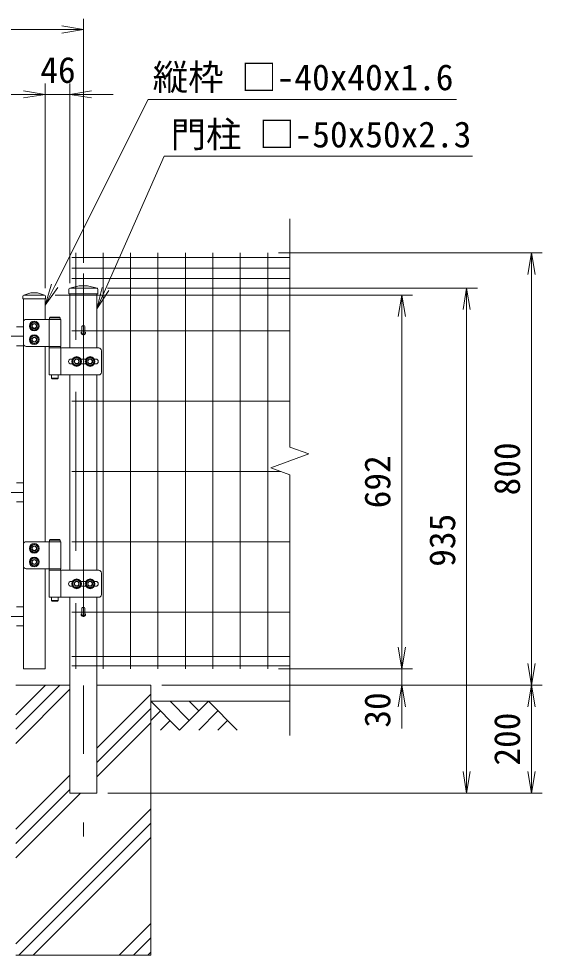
# Model space of a CAD drawing. Units: millimetres, scale not verified. Extents: x -4200 to 4200, y -2970 to 2970.
# Drawn here: x -1734 to -765, y -722 to 1011 of the extents above; entities that cross this region are included whole.
import ezdxf
from ezdxf.enums import TextEntityAlignment as Align

# ---------------------------------------------------------------- set-up
doc = ezdxf.new("R2010")
doc.units = ezdxf.units.MM
doc.header["$LTSCALE"] = 20
doc.linetypes.add('USER1', pattern=[50.8, 31.75, -6.35, 6.35, -6.35])
for name, color, linetype, lineweight in [('0-0_D-STR-TXT', 7, 'Continuous', 9), ('0-1_LAYER04', 7, 'Continuous', 9), ('0-2_D-BGD', 7, 'Continuous', 9), ('0-3_D-BMK', 2, 'USER1', 13), ('0-4_D-STR1', 1, 'Continuous', 18), ('0-5_D-STR-DIM', 7, 'Continuous', 9), ('0-6_0', 7, 'Continuous', 9), ('0-7_D-DCR-HCH', 7, 'Continuous', 9), ('0-8_D-STR3', 3, 'Continuous', 13), ('0-B_D-STR2', 7, 'Continuous', 9)]:
    doc.layers.add(name, color=color, linetype=linetype, lineweight=lineweight)
doc.styles.add('ＭＳ ゴシック', font='')
doc.styles.get('ＭＳ ゴシック').set_extended_font_data('MS Gothic')

# ---------------------------------------------------------------- blocks, each defined once
blk = doc.blocks.new('_Open')
at = {"layer": '0-6_0'}
blk.add_line((-20, 3.33), (0, 0), dxfattribs=at)
blk.add_lwpolyline([(-20, -3.33), (0, 0), (-20, 0)], dxfattribs=at)
blk = doc.blocks.new('U5')
at = {"layer": '0-3_D-BMK'}
for p, q in [((1000, 12915), (17880, 12915)), ((17880, 7135), (1000, 7135)), ((17880, 2544), (1000, 2544))]:
    blk.add_line(p, q, dxfattribs=at)
at = {"layer": '0-4_D-STR1'}
for p, q in [((17860, 14392), (17860, 14300)), ((18700, 14300), (17860, 14300)), ((17880, 14300), (17880, 600)), ((17893.8, 14437.9), (18160, 14520)), ((18659.2, 14440), (17908, 14440)), ((18400, 14520), (18160, 14520)), ((18666.2, 14437.9), (18400, 14520)), ((18680, 14300), (18680, 13540)), ((18700, 14392), (18700, 14300)), ((17880, 13265), (17620, 13265)), ((17880, 12565), (17620, 12565)), ((18680, 12540), (18680, 5310)), ((17880, 7485), (17620, 7485)), ((17880, 6785), (17620, 6785)), ((18680, 4310), (18680, 600)), ((17880, 2894), (17620, 2894)), ((17880, 2194), (17620, 2194)), ((18680, 600), (17880, 600))]:
    blk.add_line(p, q, dxfattribs=at)
for centre, start, end in [((17908, 14392), 90, 180), ((18652, 14392), 0, 72.84994)]:
    blk.add_arc(centre, 48, start, end, dxfattribs=at)
at = {"layer": '0-8_D-STR3'}
for p, q in [((19260, 13540), (17980, 13540)), ((18828, 13540), (18828, 12540)), ((19244, 13600), (18844, 13600)), ((19244, 13540), (18844, 13540)), ((19260, 13540), (19260, 12540)), ((17880, 13440), (17880, 12640)), ((17980, 12540), (19260, 12540)), ((18834, 12540), (19254, 12540)), ((18834, 12540), (18834, 12480)), ((19254, 12540), (19254, 12480)), ((18828, 12480), (18828, 11480)), ((18828, 12480), (20668, 12480)), ((18834, 12480), (19254, 12480)), ((19260, 12480), (19260, 11480)), ((20768, 12380), (20768, 11580)), ((19550, 11980), (19550.2, 11980)), ((19640, 12070), (19694.1, 12070)), ((19640, 11890), (19694.1, 11890)), ((20005.9, 12070), (20194.1, 12070)), ((20005.9, 11890), (20194.1, 11890)), ((20505.9, 12070), (20560, 12070)), ((20505.9, 11890), (20560, 11890)), ((20650, 11980), (20650.2, 11980)), ((20668, 11480), (18828, 11480)), ((18924, 11480), (18924, 11360)), ((19164, 11480), (19164, 11360)), ((19164, 11360), (18924, 11360)), ((18944, 11340), (18924, 11360)), ((19144, 11340), (18944, 11340)), ((19144, 11340), (19164, 11360)), ((17880, 5210), (17880, 4410)), ((19260, 5310), (17980, 5310)), ((18828, 5310), (18828, 4310)), ((18864, 5390), (18844, 5370)), ((18844, 5370), (18844, 5310)), ((19244, 5370), (18844, 5370)), ((19244, 5310), (18844, 5310)), ((19224, 5390), (18864, 5390)), ((19224, 5390), (19244, 5370)), ((19244, 5370), (19244, 5310)), ((19260, 5310), (19260, 4310)), ((17980, 4310), (19260, 4310)), ((18828, 4250), (18828, 3250)), ((18828, 4250), (20668, 4250)), ((18834, 4310), (18834, 4250)), ((18834, 4250), (19254, 4250)), ((19260, 4250), (19260, 3250)), ((19640, 3840), (19694.1, 3840)), ((20005.9, 3840), (20194.1, 3840)), ((20505.9, 3840), (20560, 3840)), ((20768, 4150), (20768, 3350)), ((19550, 3750), (19550.2, 3750)), ((19640, 3660), (19694.1, 3660)), ((20005.9, 3660), (20194.1, 3660)), ((20505.9, 3660), (20560, 3660)), ((20650, 3750), (20650.2, 3750)), ((20668, 3250), (18828, 3250)), ((18924, 3250), (18924, 3130)), ((19164, 3250), (19164, 3130))]:
    blk.add_line(p, q, dxfattribs=at)
for points in [[(19224, 13620), (18864, 13620), (18844, 13600), (18844, 13540)], [(19224, 13620), (19244, 13600), (19244, 13540)], [(18834, 4310), (19254, 4310), (19254, 4250)], [(19144, 3110), (19164, 3130), (18924, 3130)], [(19144, 3110), (18944, 3110), (18924, 3130)]]:
    blk.add_lwpolyline(points, dxfattribs=at)
for points in [[(18280, 13452), (18139.7, 13371), (18139.7, 13209), (18280, 13128), (18420.3, 13209), (18420.3, 13371)], [(18280, 12952), (18139.7, 12871), (18139.7, 12709), (18280, 12628), (18420.3, 12709), (18420.3, 12871)], [(19850, 12142), (19709.7, 12061), (19709.7, 11899), (19850, 11818), (19990.3, 11899), (19990.3, 12061)], [(20350, 12142), (20209.7, 12061), (20209.7, 11899), (20350, 11818), (20490.3, 11899), (20490.3, 12061)], [(18280, 5222), (18139.7, 5141), (18139.7, 4979), (18280, 4898), (18420.3, 4979), (18420.3, 5141)], [(18280, 4722), (18139.7, 4641), (18139.7, 4479), (18280, 4398), (18420.3, 4479), (18420.3, 4641)], [(19850, 3912), (19709.7, 3831), (19709.7, 3669), (19850, 3588), (19990.3, 3669), (19990.3, 3831)], [(20350, 3912), (20209.7, 3831), (20209.7, 3669), (20350, 3588), (20490.3, 3669), (20490.3, 3831)]]:
    blk.add_lwpolyline(points, close=True, dxfattribs=at)
for centre, radius in [((18280, 13290), 180), ((18280, 13290), 140.7), ((18280, 13290), 90), ((18280, 13290), 80), ((18280, 12790), 180), ((18280, 12790), 140.7), ((18280, 12790), 90), ((18280, 12790), 80), ((19850, 11980), 180), ((20350, 11980), 180), ((19850, 11980), 140.7), ((19850, 11980), 90), ((19850, 11980), 80), ((20350, 11980), 140.7), ((20350, 11980), 90), ((20350, 11980), 80), ((18280, 5060), 180), ((18280, 5060), 140.7), ((18280, 5060), 90), ((18280, 5060), 80), ((18280, 4560), 180), ((18280, 4560), 140.7), ((18280, 4560), 90), ((18280, 4560), 80), ((19850, 3750), 180), ((19850, 3750), 140.7), ((19850, 3750), 90), ((19850, 3750), 80), ((20350, 3750), 180), ((20350, 3750), 140.7), ((20350, 3750), 90), ((20350, 3750), 80)]:
    blk.add_circle(centre, radius, dxfattribs=at)
for centre, radius, start, end in [((17980, 13440), 100, 90, 180), ((17980, 12640), 100, 180, 270), ((20668, 12380), 100, 0, 90), ((19640, 11980), 90, 90, 180), ((19640, 11980), 90, 180, 270), ((20560, 11980), 90, 0, 90), ((20560, 11980), 90, 270, 0), ((20668, 11580), 100, 270, 0), ((17980, 5210), 100, 90, 180), ((17980, 4410), 100, 180, 270), ((20668, 4150), 100, 0, 90), ((19640, 3750), 90, 90, 180), ((20560, 3750), 90, 0, 90), ((19640, 3750), 90, 180, 270), ((20560, 3750), 90, 270, 0), ((20668, 3350), 100, 270, 0)]:
    blk.add_arc(centre, radius, start, end, dxfattribs=at)

msp = doc.modelspace()

# ---------------------------------------------------------------- linework, layer by layer
at = {"layer": '0-0_D-STR-TXT'}
for points in [[(-923.1, 861.42), (-1493.69, 861.42), (-1666.96, 516.49)], [(-893.69, 756.8), (-1464.28, 756.8), (-1572.86, 510.76)]]:
    msp.add_lwpolyline(points, dxfattribs=at)
at = {"layer": '0-1_LAYER04'}
for p, q in [((-1638.92, -222.32), (-1738.92, -222.32)), ((-1488.92, -222.32), (-1588.92, -222.32)), ((-1488.92, -222.32), (-1488.92, -722.31)), ((-1488.92, -722.31), (-1738.92, -722.31))]:
    msp.add_line(p, q, dxfattribs=at)
at = {"layer": '0-2_D-BGD'}
for p, q in [((-1488.92, -252.31), (-1266.54, -252.31)), ((-1231.54, -252.31), (-1463.92, -252.31))]:
    msp.add_line(p, q, dxfattribs=at)
at = {"layer": '0-3_D-BMK'}
msp.add_line((-1613.92, 539.25), (-1613.92, -502.32), dxfattribs=at)
at = {"layer": '0-4_D-STR1'}
for p, q in [((-1640.76, 510.68), (-1640.92, 501.68)), ((-1621.42, 516.68), (-1639.21, 512.6)), ((-1638.83, 512.68), (-1589, 512.68)), ((-1621.42, 516.68), (-1606.42, 516.68)), ((-1606.42, 516.68), (-1588.63, 512.6)), ((-1587.07, 510.68), (-1586.92, 501.68)), ((-1640.92, 501.68), (-1586.92, 501.68)), ((-1638.92, 501.68), (-1638.92, 401.68)), ((-1588.92, 501.68), (-1588.92, 401.68)), ((-1638.92, 351.68), (-1638.92, -9.82)), ((-1588.92, 351.68), (-1588.92, -9.82)), ((-1638.92, -59.82), (-1638.92, -422.32)), ((-1588.92, -59.82), (-1588.92, -422.32)), ((-1588.92, -422.32), (-1638.92, -422.32))]:
    msp.add_line(p, q, dxfattribs=at)
for centre, radius, start, end in [((-1638.76, 510.65), 2, 102.93782, 179), ((-1589.07, 510.65), 2, 1, 77.06218), ((-1613.92, 429.68), 4, 162.5424, 17.4576), ((-1613.92, -91.32), 4, 162.5424, 17.4576)]:
    msp.add_arc(centre, radius, start, end, dxfattribs=at)
at = {"layer": '0-5_D-STR-DIM'}
for p, q in [((-1613.92, 559.25), (-1613.92, 1011.06)), ((-1653.92, 991.06), (-2603.92, 991.06)), ((-1684.92, 512.68), (-1684.92, 891.06)), ((-1684.92, 512.68), (-1684.92, 891.06)), ((-1638.92, 521.68), (-1638.92, 891.06)), ((-2568.92, 871.06), (-1724.92, 871.06)), ((-1724.92, 871.06), (-1764.92, 871.06)), ((-1684.92, 871.06), (-1638.92, 871.06)), ((-1598.92, 871.06), (-1558.92, 871.06)), ((-1252.75, 577.69), (-764.53, 577.69)), ((-784.53, 537.69), (-784.53, -182.31)), ((-1569, 512.68), (-884.53, 512.68)), ((-1665.95, 499.68), (-1004.53, 499.68)), ((-904.53, -382.31), (-904.53, 472.68)), ((-1024.53, 459.68), (-1024.53, -152.32)), ((-1024.53, -152.32), (-1024.53, -112.32)), ((-1252.75, -192.32), (-1004.53, -192.32)), ((-1252.75, -192.32), (-1004.53, -192.32)), ((-1024.53, -192.32), (-1024.53, -222.32)), ((-1468.92, -222.31), (-764.53, -222.31)), ((-1468.92, -222.32), (-764.53, -222.32)), ((-1468.92, -222.32), (-1004.53, -222.32)), ((-1024.53, -262.32), (-1024.53, -302.32)), ((-784.53, -262.32), (-784.53, -382.31)), ((-1568.92, -422.31), (-764.53, -422.31)), ((-1568.92, -422.31), (-884.53, -422.31))]:
    msp.add_line(p, q, dxfattribs=at)
at = {"layer": '0-7_D-DCR-HCH'}
for p, q in [((-1738.92, -303.59), (-1657.65, -222.32)), ((-1738.92, -277.07), (-1684.16, -222.32)), ((-1738.92, -330.1), (-1638.92, -230.1)), ((-1588.92, -339.2), (-1488.92, -239.2)), ((-1435.71, -305.53), (-1488.92, -252.31)), ((-1417.97, -287.79), (-1453.44, -252.31)), ((-1382.49, -252.31), (-1435.71, -305.53)), ((-1400.14, -270.14), (-1417.97, -252.31)), ((-1382.49, -252.31), (-1329.28, -305.53)), ((-1588.92, -365.72), (-1488.92, -265.72)), ((-1471.18, -270.05), (-1488.92, -287.71)), ((-1364.76, -270.05), (-1400.39, -305.53)), ((-1588.92, -392.24), (-1488.92, -292.24)), ((-1453.44, -287.79), (-1471.26, -305.53)), ((-1347.02, -287.79), (-1364.84, -305.53)), ((-1738.92, -489.2), (-1638.92, -389.2)), ((-1738.92, -515.72), (-1638.92, -415.72)), ((-1738.92, -542.24), (-1619, -422.32)), ((-1738.92, -701.33), (-1488.92, -451.33)), ((-1733.38, -722.31), (-1488.92, -477.85)), ((-1706.87, -722.31), (-1488.92, -504.37)), ((-1547.77, -722.31), (-1488.92, -663.47)), ((-1521.25, -722.31), (-1488.92, -689.98)), ((-1494.73, -722.31), (-1488.92, -716.5))]:
    msp.add_line(p, q, dxfattribs=at)
at = {"layer": '0-8_D-STR3'}
for p, q in [((-1616.52, 441.4), (-1616.52, 429.24)), ((-1611.32, 441.4), (-1611.32, 429.24)), ((-1616.52, -79.6), (-1616.52, -91.76)), ((-1611.32, -79.6), (-1611.32, -91.76))]:
    msp.add_line(p, q, dxfattribs=at)
for centre in [(-1613.92, 429.24), (-1613.92, -91.76)]:
    msp.add_arc(centre, 2.6, 180, 0, dxfattribs=at)
for centre in [(-1613.92, 441.39), (-1613.92, -79.61)]:
    msp.add_ellipse(centre, major_axis=(-2.6, 0), ratio=0.649974, start_param=3.1415927, end_param=6.2831853, dxfattribs=at)
at = {"layer": '0-B_D-STR2'}
for p, q in [((-1231.54, 218.34), (-1231.54, 640.68)), ((-1628.14, 577.68), (-1628.14, 416.88)), ((-1577.37, 577.68), (-1577.37, -192.32)), ((-1526.6, 577.68), (-1526.6, -192.32)), ((-1475.83, 577.68), (-1475.83, -192.32)), ((-1425.06, 577.68), (-1425.06, -192.32)), ((-1374.29, 577.68), (-1374.29, -192.32)), ((-1323.52, 577.68), (-1323.52, -192.32)), ((-1272.75, 577.69), (-1272.75, -192.31)), ((-1635.12, 569.26), (-1231.54, 569.26)), ((-1635.12, 549.68), (-1231.54, 549.68)), ((-1635.12, 530.11), (-1231.54, 530.11)), ((-1635.12, 433.68), (-1231.54, 433.68)), ((-1628.14, 320.23), (-1628.14, 26.13)), ((-1635.12, 303.43), (-1231.54, 303.43)), ((-1196.31, 205.51), (-1231.54, 218.34)), ((-1266.78, 179.86), (-1196.31, 205.51)), ((-1231.54, 167.03), (-1266.78, 179.86)), ((-1635.12, 173.18), (-1248.45, 173.18)), ((-1231.54, -315.32), (-1231.54, 167.03)), ((-1635.12, 42.93), (-1231.54, 42.93)), ((-1628.14, -70.52), (-1628.14, -192.32)), ((-1635.12, -87.32), (-1231.54, -87.32)), ((-1635.12, -169.32), (-1231.54, -169.32)), ((-1635.12, -186.92), (-1231.54, -186.92))]:
    msp.add_line(p, q, dxfattribs=at)

# ---------------------------------------------------------------- block references
at = {"layer": '0-0_D-STR-TXT', "xscale": 2, "yscale": 2}
for p, rotation in [((-1684.92, 480.75), 243.32756), ((-1589.01, 474.16), 246.18634)]:
    msp.add_blockref('_Open', p, dxfattribs=dict(at, rotation=rotation))
at = {"layer": '0-5_D-STR-DIM', "xscale": 2, "yscale": 2}
for p in [(-1613.92, 991.06), (-1684.92, 871.06), (-1684.92, 871.06)]:
    msp.add_blockref('_Open', p, dxfattribs=at)
for p, rotation in [((-1638.92, 871.06), 180), ((-784.53, 577.69), 90), ((-904.53, 512.68), 90), ((-1024.53, 499.68), 90), ((-1024.53, -192.32), 270), ((-1024.53, -192.32), 270), ((-784.53, -222.31), 270), ((-1024.53, -222.32), 90), ((-784.53, -222.32), 90), ((-904.53, -422.31), 270), ((-784.53, -422.31), 270)]:
    msp.add_blockref('_Open', p, dxfattribs=dict(at, rotation=rotation))
at = {"layer": '0-6_0', "xscale": 0.05, "yscale": 0.05}
msp.add_blockref('U5', (-2618.92, -222.32), dxfattribs=at)

# ---------------------------------------------------------------- texts
at = {"layer": '0-0_D-STR-TXT', "style": 'ＭＳ ゴシック'}
for s, p in [('縦枠 □-40x40x1.6', (-1485.57, 864.25)), ('門柱 □-50x50x2.3', (-1452.44, 758.46))]:
    msp.add_text(s, height=48.09, dxfattribs=at).set_placement(p, align=Align.BOTTOM_LEFT)
at = {"layer": '0-5_D-STR-DIM', "style": 'ＭＳ ゴシック'}
msp.add_text('46', height=48.09, dxfattribs=at).set_placement((-1693.64, 877.81), align=Align.BOTTOM_LEFT)
for s, p in [('800', (-791.28, 128.81)), ('692', (-1031.28, 104.96)), ('935', (-911.28, -3.29)), ('30', (-1031.28, -301.05)), ('200', (-791.28, -371.31))]:
    msp.add_text(s, height=48.09, rotation=90, dxfattribs=at).set_placement(p, align=Align.BOTTOM_LEFT)

doc.saveas('drawing.dxf')
